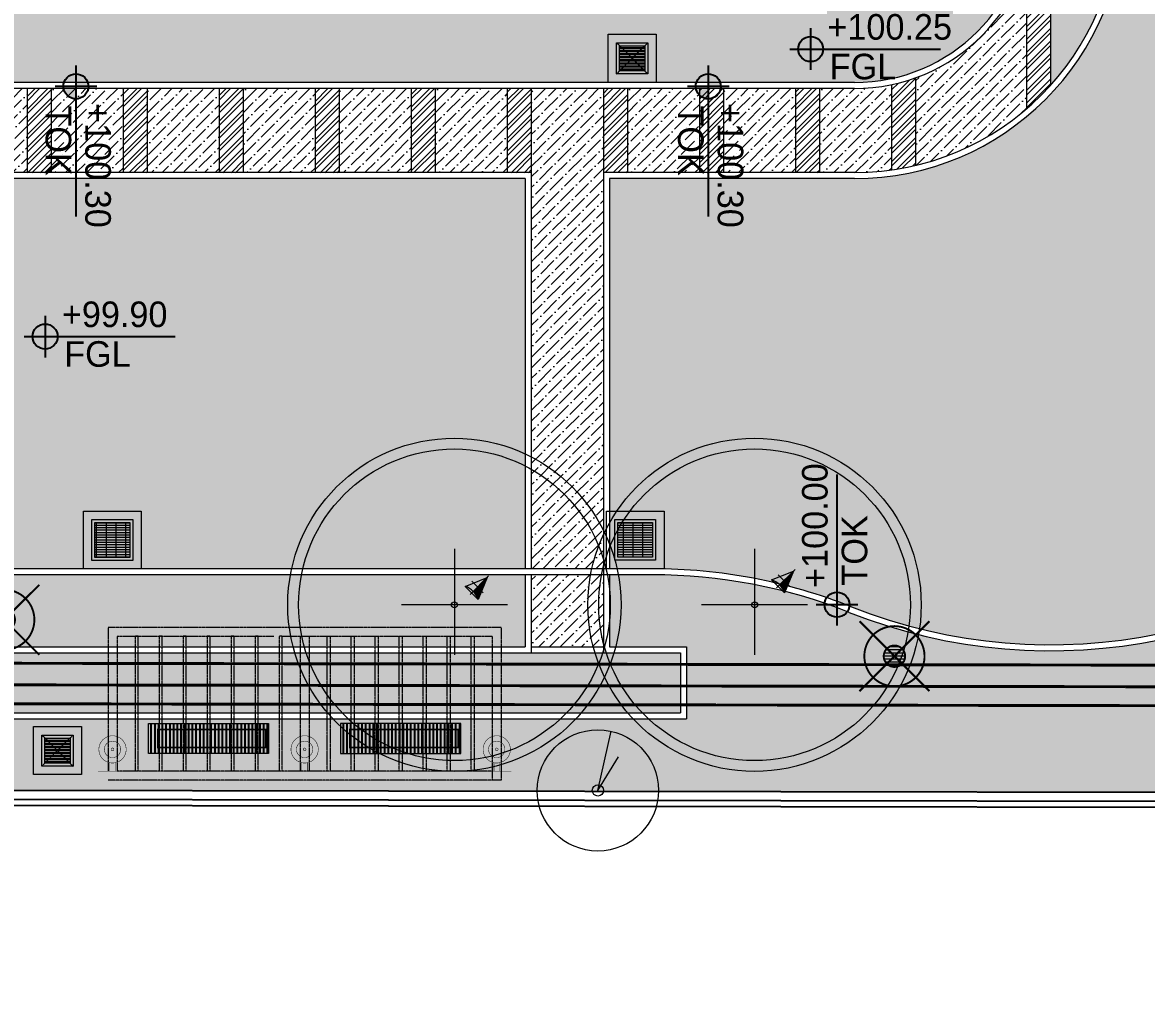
# Model space of a CAD drawing. Header units: millimetres. Extents: x 7964926 to 16080295, y -6277184 to -2986664.
# Drawn here: x 8240765 to 8259489, y -3118443 to -3102034 of the extents above; entities that cross this region are included whole.
import ezdxf

# ---------------------------------------------------------------- set-up
doc = ezdxf.new("R2010")
doc.units = ezdxf.units.MM
doc.header["$LTSCALE"] = 2000
doc.header["$MEASUREMENT"] = 0
for name, pattern in [('( Hidden )', [0.375, 0.25, -0.125]), ('1', [0, 0, 0]), ('HIDDEN', [0.375, 0.25, -0.125])]:
    doc.linetypes.add(name, pattern=pattern)
for name, color, linetype in [('a-hatch', 8, 'Continuous'), ('E-TRANCH', 8, 'Continuous'), ('L - proposed trees', 74, 'Continuous'), ('L-FL', 7, 'Continuous')]:
    doc.layers.add(name, color=color, linetype=linetype)
for name, color, linetype, lineweight in [('L - paving', 9, 'Continuous', 5), ('L- existing trees', 76, 'Continuous', 18), ('L-CHAMBERS', 50, 'Continuous', 5), ('L-compound wall', 7, 'Continuous', 20), ('L-DIM', 2, 'Continuous', 18), ('L-ELE 2', 30, 'Continuous', 15), ('L-ELE 4', 27, 'Continuous', 9), ('L-HATCH-1', 9, 'Continuous', 5), ('L-HIDDEN', 5, 'HIDDEN', 9), ('L-lights', 213, 'Continuous', 0), ('L-Paver 400x400', 250, '1', 13), ('L-SHRUBS', 96, 'Continuous', 18)]:
    doc.layers.add(name, color=color, linetype=linetype, lineweight=lineweight)
doc.styles.add('Century Gothic', font='GOTHIC.TTF')
doc.styles.get("Standard").update_dxf_attribs({"font": 'romans.shx', "width": 0.75})
pattern_1 = [(45, (41600.76668414939, -21112.8890675283), (66.29126073623884, 243.0679560328757), [312.5, -62.5, 0, -62.5])]
pattern_2 = [(45, (44800.76668203622, -21112.8890675283), (66.29126073623884, 243.0679560328757), [312.5, -62.5, 0, -62.5])]
pattern_3 = [(45, (48000.76667992305, -21112.8890675283), (66.29126073623884, 243.0679560328757), [312.5, -62.5, 0, -62.5])]
pattern_4 = [(45, (54400.76667569671, -21112.8890675283), (66.29126073623884, 243.0679560328757), [312.5, -62.5, 0, -62.5])]
pattern_5 = [(45, (0, 0), (-106.0660171779821, 106.0660171779821), []), (45, (0, 75), (-106.0660171779821, 106.0660171779821), [])]

# ---------------------------------------------------------------- blocks, each defined once
blk = doc.blocks.new('ertrt')
at = {"layer": 'L- existing trees', "color": 76, "lineweight": 5, "ltscale": 100}
for q in [(0.06719780142966947, 0.2962237633664886), (0.1037855794874414, 0.168169773592127)]:
    blk.add_line((1.77635683940025e-15, 8.881784197001252e-16), q, dxfattribs=at)
blk.add_circle((1.77635683940025e-15, 8.881784197001252e-16), 0.3037500000000001, dxfattribs=at)
at = {"layer": 'L- existing trees', "color": 42, "lineweight": 5, "ltscale": 100}
blk.add_circle((1.77635683940025e-15, 8.881784197001252e-16), 0.02806585742770773, dxfattribs=at)
blk = doc.blocks.new('tree4 cg')
at = {"layer": 'L- existing trees'}
for p, q in [((-1329.067826276645, 1981.527579635615), (-1329.067826276645, 998.3188794304151)), ((-838.266431314405, 1461.837152149645), (-1819.869221238885, 1461.837152149645))]:
    blk.add_line(p, q, dxfattribs=at)
for centre, radius in [((-1329.442290809937, 1462.50471057964), 1542.0534387819), ((-1329.442290809937, 1462.50471057964), 1442.0534387819), ((-1329.067826276645, 1461.837152149645), 28.0860773833156)]:
    blk.add_circle(centre, radius, dxfattribs=at)
blk = doc.blocks.new('finish lvl')
h = blk.add_hatch(color=256)
edge = h.paths.add_edge_path()
edge.add_ellipse((0.03779312691722225, 0.003030802937928456), major_axis=(-0.030468540123942, 0.030468540123942), ratio=0.9999999999984531, start_angle=-45.0000000000443, end_angle=45.00000000010281)
edge.add_line((-0.005295895751714852, 0.003030802937701083), (0.03779312691722236, 0.003030802937701083))
edge.add_line((0.03779312691722225, 0.003030802937928456), (0.03779312691722225, 0.04611982560686556))
edge = h.paths.add_edge_path()
edge.add_ellipse((0.03779312691722225, 0.003030802937928456), major_axis=(-0.030468540123909, 0.030468540123909), ratio=0.9999999999995983, start_angle=134.9999999999885, end_angle=224.999999999953)
edge.add_line((0.0808821495866141, 0.003030802938383204), (0.03779312691767689, 0.003030802938383204))
edge.add_line((0.03779312691722225, 0.003030802937928456), (0.03779312691722225, -0.04005821973088135))
for p, q in [((0.03779312691676751, 0.07484584072017242), (0.03779312691722225, -0.06878423484386076)), ((-0.03402191086343009, 0.00303080293815583), (0.4857257542894331, 0.003030802937473709))]:
    blk.add_line(p, q)
blk.add_ellipse((0.037793126917677, 0.00303080293815583), major_axis=(-0.030468540123953, 0.030468540123953), ratio=0.9999999999978331, start_param=1.570796326794534, end_param=7.85398163397412)
at = {"layer": 'L-FL'}
for tag, p in [('%%P0.00', (0.1256311287966128, 0.03566715156830469)), ('FIN.LVL.', (0.1074625354408454, -0.1030079454646966))]:
    blk.add_attdef(tag, p, '', height=0.08000000000000004, dxfattribs=at)
blk = doc.blocks.new('cb 1')
at = {"layer": 'L-Paver 400x400', "true_color": 0x636466}
h = blk.add_hatch(dxfattribs=at)
h.set_pattern_fill('GRATE', color=251, scale=1300)
h.set_pattern_definition([(0, (0, 0), (0, 40.625), []), (90, (0, 0), (-162.5, 9.950255243072245e-15), [])])
h.paths.add_polyline_path([(8080577.548487278, -3139539.649760513), (8079997.548487278, -3139539.649760513), (8079997.548487278, -3140119.649760513), (8080577.548487278, -3140119.649760513)])
at = {"layer": 'L-CHAMBERS', "color": 8}
blk.add_lwpolyline([(8079807.548487278, -3140309.649760513), (8080767.548487278, -3140309.649760513), (8080767.548487278, -3139349.649760513), (8079807.548487278, -3139349.649760513)], close=True, dxfattribs=at)
at = {"layer": 'L-CHAMBERS', "color": 37}
for points in [[(8079947.548487278, -3140169.649760513), (8080627.548487278, -3140169.649760513), (8080627.548487278, -3139489.649760513), (8079947.548487278, -3139489.649760513)], [(8079997.548487278, -3140119.649760513), (8080577.548487278, -3140119.649760513), (8080577.548487278, -3139539.649760513), (8079997.548487278, -3139539.649760513)]]:
    blk.add_lwpolyline(points, close=True, dxfattribs=at)
blk = doc.blocks.new('CHAMBERS')
at = {"layer": 'L-Paver 400x400', "true_color": 0x636466}
h = blk.add_hatch(dxfattribs=at)
h.set_pattern_fill('ANSI32', color=251, scale=135, angle=315)
h.set_pattern_definition([(0, (0.4799343226477504, 1.417475164402276), (1.4210854715202e-14, 50.62500000000001), []), (0, (17.35493429470807, -15.45752480719239), (1.4210854715202e-14, 50.62500000000001), [])])
h.paths.add_polyline_path([(7999084.227367846, -3148057.704323237), (7998664.227367677, -3148057.704323237), (7998664.227367676, -3148477.704323041), (7999084.227367845, -3148477.704323041)])
at = {"layer": 'L-CHAMBERS', "color": 42}
for points in [[(7999274.227367846, -3148667.704323237), (7998474.227367848, -3148667.704323237), (7998474.227367848, -3147867.704323237), (7999274.227367846, -3147867.704323237)], [(7999134.227367846, -3148527.704323237), (7998614.227367848, -3148527.704323237), (7998614.227367848, -3148007.704323237), (7999134.227367846, -3148007.704323237)], [(7999084.227367846, -3148477.704323237), (7998664.227367848, -3148477.704323237), (7998664.227367848, -3148057.704323237), (7999084.227367846, -3148057.704323237)]]:
    blk.add_lwpolyline(points, close=True, dxfattribs=at)
at = {"layer": 'L-Paver 400x400', "color": 251, "linetype": '( Hidden )', "ltscale": 0.005, "true_color": 0x636466}
for p, q in [((7998614.227367848, -3148007.704323238), (7999134.227367847, -3148527.704323237)), ((7998614.227367847, -3148527.704323237), (7999134.227367847, -3148007.704323237))]:
    blk.add_line(p, q, dxfattribs=at)
blk = doc.blocks.new('Up Down Lighter')
at = {"layer": 'L-lights', "const_width": 4.026690103451473}
for points in [[(62740.89469217345, 96469.9846014317, 1), (62587.55728684528, 96640.51634210645, 1)], [(62671.8928597761, 96546.72388473549, 1), (62656.55911924264, 96563.77705880298, 1)]]:
    blk.add_lwpolyline(points, format="xyb", close=True, dxfattribs=at)
blk.add_lwpolyline([(62710.2272111076, 96504.09094956673, 1), (62618.22476791077, 96606.40999397213, 1), (62710.2272111076, 96504.09094956706)], format="xyb", dxfattribs=at)
for points in [[(62641.29273102956, 96442.90090893999), (62641.29273102956, 96371.78440374228), (62687.15924798918, 96371.78440393113), (62687.15924798918, 96442.90090893999)], [(62787.52985281354, 96371.78440383708), (62540.92212620521, 96371.78440383708)]]:
    blk.add_lwpolyline(points, dxfattribs=at)
blk = doc.blocks.new('PL')
at = {"layer": 'L-lights'}
h = blk.add_hatch(dxfattribs=at)
h.set_pattern_fill('ANSI31', color=256, scale=32.5, style=0)
h.set_pattern_definition([(45, (5.943405767538934e-11, 1.438422714272747e-11), (-72.96458098368686, 72.96458098368687), [])])
edge = h.paths.add_edge_path()
edge.add_arc((-1.980708930204855e-10, -4.792233276873503e-11), 358.6952379030135, 89.65216382012761, 276.0669623147895)
edge.add_arc((-2.005542398819671e-10, -4.804645570288812e-11), 358.6952379030137, 276.0669623147899, 449.6521638201272)
at = {"layer": 'L-lights', "const_width": 65}
for points in [[(1.270153404675511e-09, -1658.684768646848), (1.270153404675511e-09, 1658.684768646877)], [(1658.676649893507, -2.17758473526645), (-1658.692887400218, -2.17758473526645)]]:
    blk.add_lwpolyline(points, dxfattribs=at)
for points in [[(6.123636782694438, 1008.676649893462, 1.057607136263516), (106.6097079497425, -1003.045588763812, 0.9455306849885294)], [(2.177584735642948, 358.6886279476718, 1.057607136266735), (37.91075155247358, -356.686204682835, 0.945530684985646)]]:
    blk.add_lwpolyline(points, format="xyb", close=True, dxfattribs=at)
blk = doc.blocks.new('Shrub uplighter')
h = blk.add_hatch()
h.set_pattern_fill('ANSI31', color=256, scale=344.25, style=0)
h.set_pattern_definition([(44.99999999999999, (-3501134.187699043, -320471.3522648592), (-30.42768867793362, 30.42768867793361), [])])
edge = h.paths.add_edge_path()
edge.add_arc((1744.763391786627, 4.282545072711552e-09), 876.1540613691562, 153.0888804992076, 180.0000000001304)
edge.add_line((868.609330417471, 2.288954013225171e-09), (27.40169122575753, 5.809119799884426e-11))
edge.add_line((27.40169122575742, 5.809119799884388e-11), (963.4883096059559, 396.5541390786807))
for points in [[(-66.92863081881771, -1.823646492346899e-10), (1057.818631651814, 2.342421746717416e-09)], [(608.3609599826362, -354.7086354467119), (608.3609599826362, 354.7086354491955)], [(963.4883096078796, -399.2678857814941), (963.4883096059559, 396.554139078832)]]:
    blk.add_lwpolyline(points)
blk.add_lwpolyline([(27.40169122575742, 5.809119799884389e-11), (963.4883096065972, 396.5541390789522), (963.4883096078796, -399.2678857816143)], close=True)
blk.add_arc((1744.763391786627, 4.282726276050324e-09), 876.1540613691557, 153.0888804991918, 206.9111195010852)

msp = doc.modelspace()

# ---------------------------------------------------------------- hatches: boundary and pattern name
at = {"layer": 'a-hatch'}
h = msp.add_hatch(dxfattribs=at)
h.set_pattern_fill('ANSI31', color=8, scale=500, angle=45)
h.set_pattern_definition([(90, (114223.4023505412, 37174.84798341291), (-62.5, 1.06581410364015e-14), [])])
h.paths.add_polyline_path([(8242864.951655477, -3114210.118473605), (8244864.951655477, -3114210.118473605), (8244864.951655477, -3113710.118473605), (8242864.951655477, -3113710.118473605)])
h = msp.add_hatch(dxfattribs=at)
h.set_pattern_fill('ANSI31', color=8, scale=500, angle=45)
h.set_pattern_definition([(90, (117423.4023505412, 37174.84798341291), (-62.5, 1.06581410364015e-14), [])])
h.paths.add_polyline_path([(8246064.951655477, -3114210.118473605), (8248064.951655477, -3114210.118473605), (8248064.951655477, -3113710.118473605), (8246064.951655477, -3113710.118473605)])
at = {"layer": 'L - paving'}
h = msp.add_hatch(dxfattribs=at)
h.set_pattern_fill('ANSI36', color=37, scale=1000, angle=-1.272221872585407e-14)
h.set_pattern_definition([(44.99999999999999, (0.7553273076191545, -12.85777955828235), (66.2912607362389, 243.0679560328757), [312.5, -62.5, 0, -62.5])])
edge = h.paths.add_edge_path()
edge.add_line((8259021.911381833, -3097960.119122153), (8259088.5875915, -3097960.119122153))
edge.add_line((8259088.587591501, -3097960.119122152), (8259088.587591501, -3080558.118567255))
edge.add_line((8259088.587591501, -3080558.118567255), (8257888.587591502, -3080558.118567256))
edge.add_line((8257888.587591503, -3080558.118567255), (8257888.587591503, -3103082.801865494))
edge.add_arc((8254621.911381841, -3100135.120311939), 4399.999999992549, 317.9385208260561, 360)
edge.add_line((8259021.911381833, -3100135.120311947), (8259021.911381834, -3097960.119122153))
h = msp.add_hatch(dxfattribs=at)
h.set_pattern_fill('ANSI36', color=37, scale=1000)
h.set_pattern_definition([(45, (56000.76667358354, -21112.8890675283), (66.29126073623884, 243.0679560328757), [312.5, -62.5, 0, -62.5])])
edge = h.paths.add_edge_path()
edge.add_arc((8254621.911381835, -3100135.120311942), 4399.999999995151, 283.3946389268294, 310.6560992511087)
edge.add_line((8257488.587591503, -3103473.108854297), (8257488.587591504, -3101017.91284673))
edge.add_arc((8254621.911381831, -3100133.510501121), 3000.000000002171, 289.86246136875064, 342.8544082312822, ccw=False)
edge.add_line((8255641.201660074, -3102955.043298856), (8255641.201660075, -3104415.429568135))
h = msp.add_hatch(dxfattribs=at)
h.set_pattern_fill('ANSI36', color=37, scale=1000, angle=-1.272221872585407e-14)
h.set_pattern_definition([(44.99999999999999, (56000.7666735854, -21112.88906752644), (66.2912607362389, 243.0679560328757), [312.5, -62.5, 0, -62.5])])
edge = h.paths.add_edge_path()
edge.add_arc((8254621.911381833, -3100135.120311936), 4400.000000000958, 283.3946389268362, 310.6560992510758)
edge.add_line((8257488.587591503, -3103473.108854297), (8257488.587591503, -3101017.91284673))
edge.add_arc((8254621.911381833, -3100133.510501125), 2999.999999998678, 289.8624613687581, 342.85440823131756, ccw=False)
edge.add_line((8255641.201660074, -3102955.043298856), (8255641.201660074, -3104415.429568134))
h = msp.add_hatch(dxfattribs=at)
h.set_pattern_fill('ANSI36', color=37, scale=1000)
h.set_pattern_definition(pattern_1)
h.paths.add_polyline_path([(8240841.201672755, -3103133.510501122), (8239641.201672755, -3103133.510501122), (8239641.201672755, -3104535.14931802), (8240841.201672755, -3104535.14931802)])
h = msp.add_hatch(dxfattribs=at)
h.set_pattern_fill('ANSI36', color=37, scale=1000)
h.set_pattern_definition(pattern_1)
h.paths.add_polyline_path([(8242441.201670643, -3103133.510501122), (8241241.201670643, -3103133.510501122), (8241241.201670643, -3104535.14931802), (8242441.201670643, -3104535.14931802)])
h = msp.add_hatch(dxfattribs=at)
h.set_pattern_fill('ANSI36', color=37, scale=1000)
h.set_pattern_definition(pattern_2)
h.paths.add_polyline_path([(8244041.201670643, -3103133.510501123), (8242841.201670639, -3103133.510501122), (8242841.201670643, -3104535.14931802), (8244041.201670643, -3104535.14931802)])
h = msp.add_hatch(dxfattribs=at)
h.set_pattern_fill('ANSI36', color=37, scale=1000)
h.set_pattern_definition(pattern_2)
h.paths.add_polyline_path([(8245641.201668527, -3103133.510501123), (8244441.201668527, -3103133.510501122), (8244441.201668527, -3104535.14931802), (8245641.201668527, -3104535.14931802)])
h = msp.add_hatch(dxfattribs=at)
h.set_pattern_fill('ANSI36', color=37, scale=1000)
h.set_pattern_definition(pattern_3)
h.paths.add_polyline_path([(8247241.201668529, -3103133.510501122), (8246041.201668527, -3103133.510501122), (8246041.201668527, -3104535.14931802), (8247241.201668531, -3104535.14931802)])
h = msp.add_hatch(dxfattribs=at)
h.set_pattern_fill('ANSI36', color=37, scale=1000)
h.set_pattern_definition(pattern_3)
h.paths.add_polyline_path([(8248841.201666415, -3103133.510501123), (8247641.201666415, -3103133.510501122), (8247641.201666415, -3104535.14931802), (8248841.201666415, -3104535.14931802)])
h = msp.add_hatch(dxfattribs=at)
h.set_pattern_fill('ANSI36', color=37, scale=1000)
h.set_pattern_definition([(45, (51200.82992843166, -21112.88895605784), (66.29126073623884, 243.0679560328757), [312.5, -62.5, 0, -62.5])])
h.paths.add_polyline_path([(8250441.264917038, -3111233.510501248), (8249241.264917037, -3111233.510501248), (8249241.264917037, -3112435.118473605), (8250441.264917038, -3112435.118473605)])
h.paths.add_polyline_path([(8249241.264917037, -3111133.510501121), (8250441.264917038, -3111133.510501122), (8250441.264917037, -3103133.510501123), (8249241.264917035, -3103133.510501123)])
h = msp.add_hatch(dxfattribs=at)
h.set_pattern_fill('ANSI36', color=37, scale=1000)
h.set_pattern_definition([(45, (51200.76667780988, -21112.8890675283), (66.29126073623884, 243.0679560328757), [312.5, -62.5, 0, -62.5])])
h.paths.add_polyline_path([(8252041.201664299, -3103133.510501123), (8250841.201664302, -3103133.510501122), (8250841.201664302, -3104535.14931802), (8252041.201664302, -3104535.14931802)])
h = msp.add_hatch(dxfattribs=at)
h.set_pattern_fill('ANSI36', color=37, scale=1000)
h.set_pattern_definition(pattern_4)
h.paths.add_polyline_path([(8253641.201664302, -3103133.510501123), (8252441.201664301, -3103133.510501123), (8252441.201664302, -3104535.14931802), (8253641.201664302, -3104535.14931802)])
h = msp.add_hatch(dxfattribs=at)
h.set_pattern_fill('ANSI36', color=37, scale=1000)
h.set_pattern_definition(pattern_4)
edge = h.paths.add_edge_path()
edge.add_line((8255241.20166219, -3104535.14931802), (8254621.911381835, -3104535.120311937))
edge.add_arc((8254621.911381839, -3100135.120311972), 4399.999999965069, 269.9999999999393, 278.0911199881656)
edge.add_line((8255241.201662188, -3104491.320439188), (8255241.201662189, -3103133.510501123))
edge.add_line((8255241.20166219, -3103133.510501123), (8254041.20166219, -3103133.510501123))
edge.add_line((8254041.20166219, -3103133.510501123), (8254041.20166219, -3104535.14931802))
edge.add_line((8254041.20166219, -3104535.14931802), (8255241.20166219, -3104535.14931802))
h = msp.add_hatch(dxfattribs=at)
h.set_pattern_fill('ANSI36', color=37, scale=1000, angle=-1.272221872585407e-14)
h.set_pattern_definition([(44.99999999999999, (54400.76667569857, -21112.88906752644), (66.2912607362389, 243.0679560328757), [312.5, -62.5, 0, -62.5])])
edge = h.paths.add_edge_path()
edge.add_line((8255241.20166219, -3104535.14931802), (8254621.911381837, -3104535.120311936))
edge.add_arc((8254621.911381841, -3100135.120311972), 4399.999999965069, 269.9999999999515, 278.0911199881656)
edge.add_line((8255241.20166219, -3104491.320439188), (8255241.20166219, -3103133.510501123))
edge.add_line((8255241.20166219, -3103133.510501123), (8254041.201662189, -3103133.510501123))
edge.add_line((8254041.201662188, -3103133.510501123), (8254041.201662189, -3104535.14931802))
edge.add_line((8254041.20166219, -3104535.14931802), (8255241.20166219, -3104535.14931802))
h = msp.add_hatch(dxfattribs=at)
h.set_pattern_fill('ANSI36', color=37, scale=1000)
h.set_pattern_definition([(45, (0.1326889004558325, -9.601470082998276e-06), (66.29126073623884, 243.0679560328757), [312.5, -62.5, 0, -62.5])])
h.paths.add_polyline_path([(8251727.451655477, -3112535.118473607), (8221574.371551333, -3112535.118473607), (8221306.4223589, -3113535.118473603), (8251727.451655477, -3113535.118473602)])
at = {"layer": 'L-HATCH-1'}
h = msp.add_hatch(dxfattribs=at)
h.set_pattern_fill('STEEL', color=26, scale=1200)
h.set_pattern_definition(pattern_5)
edge = h.paths.add_edge_path()
edge.add_line((8257488.587591497, -3090333.510501122), (8257621.910476581, -3090333.510501121))
edge.add_line((8257621.910476581, -3090333.510501121), (8257621.910476581, -3097483.510501122))
edge.add_line((8257621.910476581, -3097483.510501122), (8257621.911381831, -3097483.510501121))
edge.add_line((8257621.911381831, -3097483.510501121), (8257621.472281996, -3100184.836968103))
edge.add_arc((8254621.911381816, -3100133.510501121), 3000.000000017515, 342.8544082313544, 359.0196888594741, ccw=False)
edge.add_line((8257488.587591503, -3101017.91284673), (8257488.587591497, -3103473.108854301))
edge.add_arc((8254621.911381974, -3100135.120312087), 4399.999999795376, 310.656099250881, 317.938520826091)
edge.add_line((8257888.587591495, -3103082.801865503), (8257888.587591495, -3080558.118567255))
edge.add_line((8257888.587591495, -3080558.118567255), (8257488.587591496, -3080558.118567255))
edge.add_line((8257488.587591496, -3080558.118567255), (8257488.587591497, -3090333.510501122))
h = msp.add_hatch(dxfattribs=at)
h.set_pattern_fill('STEEL', color=26, scale=1200)
h.set_pattern_definition(pattern_5)
edge = h.paths.add_edge_path()
edge.add_arc((8254621.911381795, -3100135.120311762), 4400.000000179957, 278.0911097996696, 283.3946290637512)
edge.add_line((8255641.200923252, -3104415.429743598), (8255641.201611514, -3102955.043316398))
edge.add_arc((8254621.911381846, -3100133.510501177), 2999.999999944446, 281.9132261795701, 289.86246038275544, ccw=False)
edge.add_line((8255241.201559697, -3103068.894577458), (8255241.200887543, -3104491.320549315))
h = msp.add_hatch(dxfattribs=at)
h.set_pattern_fill('STEEL', color=26, scale=1200)
h.set_pattern_definition(pattern_5)
h.paths.add_polyline_path([(8241241.201670643, -3103134.834778897), (8240841.201672755, -3103134.834778897), (8240841.200916792, -3104536.469735208), (8241241.20091679, -3104536.469735208)])
h = msp.add_hatch(dxfattribs=at)
h.set_pattern_fill('STEEL', color=26, scale=1200)
h.set_pattern_definition(pattern_5)
h.paths.add_polyline_path([(8242841.201668531, -3103133.504869326), (8242441.201670643, -3103133.504869326), (8242441.20091468, -3104535.139825637), (8242841.200914678, -3104535.139825637)])
h = msp.add_hatch(dxfattribs=at)
h.set_pattern_fill('STEEL', color=26, scale=1200)
h.set_pattern_definition(pattern_5)
h.paths.add_polyline_path([(8244441.201668531, -3103134.834778897), (8244041.201670643, -3103134.834778897), (8244041.20091468, -3104536.469735208), (8244441.200914678, -3104536.469735208)])
h = msp.add_hatch(dxfattribs=at)
h.set_pattern_fill('STEEL', color=26, scale=1200)
h.set_pattern_definition(pattern_5)
h.paths.add_polyline_path([(8246041.201666415, -3103134.834778897), (8245641.201668527, -3103134.834778897), (8245641.200912564, -3104536.469735208), (8246041.200912562, -3104536.469735208)])
h = msp.add_hatch(dxfattribs=at)
h.set_pattern_fill('STEEL', color=26, scale=1200)
h.set_pattern_definition(pattern_5)
h.paths.add_polyline_path([(8247641.201666415, -3103133.504869326), (8247241.201668527, -3103133.504869326), (8247241.200912564, -3104535.139825637), (8247641.200912562, -3104535.139825637)])
h = msp.add_hatch(dxfattribs=at)
h.set_pattern_fill('STEEL', color=26, scale=1200)
h.set_pattern_definition(pattern_5)
h.paths.add_polyline_path([(8249241.201664302, -3103134.82183474), (8248841.201666415, -3103134.82183474), (8248841.200910452, -3104536.456791051), (8249241.20091045, -3104536.456791051)])
h = msp.add_hatch(dxfattribs=at)
h.set_pattern_fill('STEEL', color=26, scale=1200)
h.set_pattern_definition(pattern_5)
h.paths.add_polyline_path([(8250841.264914922, -3103133.504869326), (8250441.264917035, -3103133.504869326), (8250441.264161072, -3104535.139825637), (8250841.26416107, -3104535.139825637)])
h = msp.add_hatch(dxfattribs=at)
h.set_pattern_fill('STEEL', color=26, scale=1200)
h.set_pattern_definition(pattern_5)
h.paths.add_polyline_path([(8252441.20166219, -3103134.834778897), (8252041.201664302, -3103134.834778897), (8252041.20090834, -3104536.469735208), (8252441.200908338, -3104536.469735208)])
h = msp.add_hatch(dxfattribs=at)
h.set_pattern_fill('STEEL', color=26, scale=1200)
h.set_pattern_definition(pattern_5)
h.paths.add_polyline_path([(8254041.201662189, -3103133.510501123), (8253641.201664302, -3103133.510501123), (8253641.200868958, -3104535.120733006), (8254041.200868956, -3104535.120733006)])
at = {"layer": 'L-SHRUBS', "true_color": 0x58ba48}
h = msp.add_hatch(dxfattribs=at)
h.set_pattern_fill('GRASS', color=85, scale=500)
h.set_pattern_definition([(90, (0, 0), (-353.5533905, 353.5533905), [93.75, -613.3567814999999]), (45, (0, 0), (-353.5533905932738, 353.5533905932738), [93.75, -406.25]), (135, (0, 0), (-353.5533905932738, -353.5533905932737), [93.75, -406.25])])
edge = h.paths.add_edge_path()
edge.add_line((8187246.909557495, -3100135.154222927), (8187246.909557497, -3098477.335710909))
edge.add_line((8187246.909557499, -3098477.33571091), (8181946.909557497, -3098477.335710911))
edge.add_line((8181946.909557495, -3098477.33571091), (8181946.909557503, -3092105.85831677))
edge.add_line((8181946.909557503, -3092105.858316771), (8176355.255327305, -3092105.858316766))
edge.add_line((8176355.255327307, -3092105.858316765), (8176355.255327307, -3093345.078489554))
edge.add_line((8176355.255327307, -3093345.078489554), (8177355.255327308, -3093613.02768199))
edge.add_line((8177355.255327307, -3093613.02768199), (8177355.255327306, -3099162.397911606))
edge.add_line((8177355.255327307, -3099162.397911605), (8177355.255327304, -3100936.959394699))
edge.add_line((8177355.255327303, -3100936.9593947), (8177055.38182855, -3101017.310256521))
edge.add_line((8177055.38182855, -3101017.310256521), (8177055.381828552, -3108085.07441403))
edge.add_line((8177055.381828552, -3108085.07441403), (8177355.381828551, -3108165.459171759))
edge.add_line((8177355.38182855, -3108165.45917176), (8177355.381828553, -3112735.118362139))
edge.add_line((8177355.381828554, -3112735.118362138), (8191483.451933892, -3112735.118362138))
edge.add_line((8191483.451933891, -3112735.118362138), (8191751.40115619, -3113735.118473609))
edge.add_line((8191751.401156191, -3113735.118473609), (8204251.337875691, -3113735.118473609))
edge.add_line((8204251.33787569, -3113735.118473609), (8204599.671825859, -3112435.118473608))
edge.add_line((8204599.67182586, -3112435.118473607), (8206670.224186679, -3112435.118473607))
edge.add_line((8206670.224186679, -3112435.118473607), (8207018.98899177, -3111133.510501123))
edge.add_line((8207018.988991771, -3111133.510501123), (8229941.264929717, -3111133.510501122))
edge.add_line((8229941.264929716, -3111133.510501123), (8229941.264929716, -3104635.133623195))
edge.add_line((8229941.264929716, -3104635.133623195), (8208423.249066656, -3104635.145228719))
edge.add_line((8208423.249066656, -3104635.145228718), (8209454.799119796, -3110435.118473605))
edge.add_line((8209454.799119797, -3111133.510501123), (8217763.322613708, -3111133.510501125))
edge.add_line((8217763.322613707, -3110435.118473607), (8217763.322613706, -3111035.118473607))
edge.add_line((8217763.322613705, -3111035.118473607), (8191808.5, -3111035.118473602))
edge.add_line((8191761.057168547, -3111035.118473602), (8191761.057168548, -3110435.118473602))
edge.add_line((8191761.057168547, -3110435.118473602), (8199648.520249949, -3110435.118473603))
edge.add_line((8199648.520249948, -3110435.118473603), (8198616.972127144, -3104635.150517635))
edge.add_line((8198616.972127145, -3104635.150517634), (8191746.911984526, -3104635.154222932))
edge.add_arc((8191746.909557496, -3100135.154222933), 4500.000000000189, 179.9999999999348, 270.0000309018865, ccw=False)
edge = h.paths.add_edge_path(flags=16)
edge.add_line((8187007.744638879, -3110072.618362141), (8187007.744638878, -3112622.61836214))
edge.add_line((8187007.744638879, -3112622.618362141), (8186857.74463888, -3112622.618362141))
edge.add_line((8186857.744638879, -3112622.618362141), (8180457.744638879, -3112622.61836214))
edge.add_line((8180457.744638879, -3112622.61836214), (8180457.744638879, -3112472.618362139))
edge.add_line((8180457.744638879, -3112472.618362139), (8180457.744638873, -3110072.61836214))
edge.add_line((8180133.60805387, -3112536.434457783), (8186683.608053876, -3112536.434457784))
edge = h.paths.add_edge_path(flags=16)
edge.add_line((8186857.744638879, -3111672.618362141), (8187007.74463888, -3111672.618362141))
edge.add_line((8187007.744638879, -3111672.618362141), (8187007.744638879, -3111822.618362141))
edge.add_line((8187007.744638879, -3111822.618362141), (8186857.744638878, -3111822.618362141))
edge.add_line((8186857.744638879, -3111822.618362141), (8186857.744638881, -3111895))
edge.add_line((8186857.744638881, -3111895), (8183807.74463888, -3111895))
edge.add_line((8183807.744638879, -3112472.618362139), (8183807.744638879, -3112622.61836214))
edge.add_line((8183807.744638879, -3112622.618362139), (8183657.744638879, -3112622.618362139))
edge.add_line((8183657.744638879, -3112622.618362139), (8183657.744638879, -3112472.618362138))
edge.add_line((8183657.744638879, -3112472.618362139), (8180607.744638879, -3112472.618362139))
edge.add_line((8180607.744638879, -3112472.618362139), (8180607.744638878, -3111822.61836214))
edge.add_line((8180607.744638879, -3111822.618362139), (8180457.74463888, -3111822.618362139))
edge.add_line((8180457.744638879, -3111822.618362139), (8180457.744638879, -3111672.618362139))
edge.add_line((8180457.744638879, -3111672.618362139), (8180607.744638877, -3111672.618362139))
edge.add_line((8182769.500000002, -3111672.618362139), (8182769.499999999, -3110222.618362139))
edge.add_line((8180607.744638875, -3112373.5), (8182957.744638877, -3112373.5))
edge.add_line((8182957.744638877, -3112373.5), (8182957.744638879, -3111676.053361309))
edge.add_line((8182957.744638879, -3111676.053361309), (8183132.74463888, -3111676.053361309))
edge.add_line((8183132.744638879, -3111676.053361309), (8183132.744638879, -3112176.053361309))
edge.add_line((8183132.744638879, -3112176.053361309), (8182957.744638879, -3112176.053361309))
edge.add_line((8182957.744638879, -3112176.053361309), (8182957.744638879, -3112472.618362138))
edge.add_line((8182957.744638879, -3112472.618362139), (8183307.744638879, -3112472.618362139))
edge.add_line((8183307.744638879, -3112472.618362139), (8183307.744638876, -3110222.618362138))
edge.add_line((8183198.915766737, -3112612.936511421), (8183248.915766737, -3112612.936511421))
edge.add_line((8183248.915766737, -3112612.936511421), (8186744.5, -3111918))
edge.add_line((8186744.5, -3111918), (8186857.744638875, -3110222.618362139))
edge.add_line((8186857.744638875, -3110222.618362139), (8186857.744638879, -3111672.61836214))
h.paths.add_polyline_path([(8185307.744638883, -3110222.618362139), (8185357.744638883, -3110222.618362139), (8185357.744638881, -3111676.053361309), (8185707.744638881, -3111676.053361309), (8185707.744638883, -3110222.618362139), (8185757.744638883, -3110222.618362139), (8185757.744638881, -3111676.053361309), (8186107.744638881, -3111676.053361309), (8186107.744638883, -3110222.618362139), (8186157.744638883, -3110222.618362139), (8186157.744638881, -3111676.053361309), (8186332.744638879, -3111676.053361309), (8186332.744638879, -3111815.5), (8184332.744638879, -3111815.5), (8184332.744638879, -3111676.053361309), (8184507.744638881, -3111676.053361309), (8184507.744638883, -3112176.053361309), (8184557.744638883, -3112176.053361309), (8184557.744638881, -3111676.053361309), (8184907.744638881, -3111676.053361309), (8184907.744638883, -3111910.5), (8184957.744638883, -3111910.5), (8184957.744638881, -3111676.053361309), (8185307.744638881, -3111676.053361309)], flags=16)
h.paths.add_polyline_path([(8183807.744638879, -3112472.618362139), (8183807.744638879, -3112622.618362141), (8183657.744638879, -3112622.618362141), (8183657.744638879, -3112472.618362141), (8183657.744638879, -3111672.618362139), (8183807.744638879, -3111672.618362139), (8183807.744638879, -3111822.618362139)], flags=0)
h.paths.add_polyline_path([(8183807.744638881, -3111822.618362141), (8183657.744638879, -3111822.618362141), (8183657.744638879, -3111672.618362141), (8183807.744638879, -3111672.618362141)], flags=16)
h.paths.add_polyline_path([(8193157.580697251, -3112460.118473608), (8202763.322613707, -3112460.118473609), (8202763.322613707, -3113060.118473609), (8193157.580697251, -3113060.118473609)], flags=16)
edge = h.paths.add_edge_path(flags=16)
edge.add_line((8195057.203030944, -3111785.118473609), (8198404.069175908, -3111785.118473611))
edge.add_line((8198404.069175908, -3111785.118473611), (8198404.069175907, -3112385.118473611))
edge.add_line((8198312.5, -3112385.118473611), (8195057.203030944, -3112385.118473609))
edge.add_line((8195057.203030944, -3112385.118473609), (8195057.203030945, -3111785.118473609))
h.paths.add_polyline_path([(8193760.451655479, -3113135.118473609), (8195760.451655479, -3113135.118473609), (8195760.451655479, -3113635.118473609), (8193760.451655479, -3113635.118473609)], flags=16)
edge = h.paths.add_edge_path(flags=16)
edge.add_line((8198517.449485235, -3111110.118473609), (8202517.449485235, -3111110.118473609))
edge.add_line((8202517.449485235, -3111110.118473609), (8202517.449485234, -3111710.118473609))
edge.add_line((8202517.449485233, -3111710.118473609), (8202345, -3111710.118473609))
edge.add_line((8202345, -3111710.118473609), (8202345.000000001, -3111110.118473609))
h.paths.add_polyline_path([(8196960.451655479, -3113135.118473609), (8198960.451655479, -3113135.118473609), (8198960.451655479, -3113635.118473609), (8196960.451655479, -3113635.118473609)], flags=16)
edge = h.paths.add_edge_path(flags=16)
edge.add_line((8202330.5, -3111785.118473609), (8201457.203030944, -3111785.118473609))
edge.add_line((8201457.203030944, -3111785.118473609), (8201457.203030943, -3112385.118473609))
edge.add_line((8201457.203030944, -3112385.118473609), (8201357.437657885, -3112401.908615074))
edge.add_line((8201357.437657885, -3112401.908615074), (8201357.437657886, -3111126.5))
h.paths.add_polyline_path([(8200160.451655479, -3113135.118473609), (8202160.451655479, -3113135.118473609), (8202160.451655479, -3113635.118473609), (8200160.451655479, -3113635.118473609)], flags=16)
h.paths.add_polyline_path([(8199023.249251392, -3104635.150298513), (8200054.797413168, -3110435.118473603), (8201775.123957087, -3110341.059051636), (8202789.944599287, -3104635.148266985)], flags=17)
edge = h.paths.add_edge_path(flags=17)
edge.add_line((8208016.971930457, -3104635.14544784), (8203196.22181343, -3104635.148047863))
edge.add_line((8203196.221813429, -3104635.148047863), (8202164.672261689, -3110435.118473605))
edge.add_line((8202017.852777851, -3111035.6055412), (8208901.702460785, -3111035.6055412))
edge.add_line((8209048.521944623, -3110435.118473605), (8208016.971930456, -3104635.14544784))
h.paths.add_polyline_path([(8249141.264917035, -3104635.123267869), (8231341.264929716, -3104635.13286812), (8231341.264929716, -3111133.510501123), (8249141.264917035, -3111133.510501122)])
edge = h.paths.add_edge_path()
edge.add_line((8254621.913808862, -3104635.120311936), (8250541.264917036, -3104635.122512792))
edge.add_line((8250541.264917035, -3104635.122512792), (8250541.264917035, -3111133.510501122))
edge.add_line((8250541.264917035, -3111133.510501122), (8251255.552643685, -3111133.510501123))
edge.add_arc((8251255.552643688, -3120133.510501119), 8999.999999996275, 68.37652565635852, 90.00000000001779, ccw=False)
edge.add_arc((8257888.650842117, -3103400.249961408), 9000.000000000084, 248.376525656343, 381.5835566942982)
edge.add_arc((8274626.528562877, -3096778.811340923), 8999.999999999656, 188.184868324469, 201.5835566943058, ccw=False)
edge.add_line((8265718.203783788, -3098060.119122152), (8259121.911381833, -3098060.119122152))
edge.add_line((8259121.911381833, -3098060.119122152), (8259121.911381833, -3100135.120311937))
edge.add_arc((8254621.911381833, -3100135.120311937), 4500, -89.99996909811352, 5.9117155615240335e-12, ccw=False)
h.paths.add_polyline_path([(8180222.080938227, -3107432.907010571), (8187613.277403217, -3107432.907010571), (8187613.277403217, -3107345.500009601), (8180222.080938227, -3107345.500009601)], flags=16)
h.paths.add_polyline_path([(8216054.584043596, -3108284.292406362), (8216241.877170455, -3108284.292406362), (8216241.877170455, -3104815.12177414), (8216054.584043596, -3104815.12177414)], flags=16)
at = {"layer": 'L-SHRUBS'}
h = msp.add_hatch(dxfattribs=at)
h.set_pattern_fill('GRASS', color=256, scale=200)
h.set_pattern_definition([(90, (870.2127738008276, 2347.381526395213), (-141.4213562, 141.4213562), [37.5, -245.3427126]), (45, (870.2127738008276, 2347.381526395213), (-141.4213562373095, 141.4213562373095), [37.5, -162.5]), (135, (870.2127738008276, 2347.381526395213), (-141.4213562373095, -141.4213562373095), [37.5, -162.5])])
edge = h.paths.add_edge_path()
edge.add_line((8251255.599936441, -3111233.510501248), (8250541.264917036, -3111233.510501248))
edge.add_line((8250541.264917035, -3111233.510501248), (8250541.264917035, -3112435.118473605))
edge.add_line((8250541.264917035, -3112435.118473605), (8251827.45165548, -3112435.118473606))
edge.add_line((8251827.451655481, -3112435.118473606), (8251827.451655476, -3113635.118473763))
edge.add_line((8251827.451655477, -3113635.118473763), (8206452.212773802, -3113635.118473605))
edge.add_line((8206452.2127738, -3113635.118473605), (8206149.098558061, -3114766.356127211))
edge.add_line((8206149.098558061, -3114766.356127211), (8269191.85364517, -3114872.381051242))
edge.add_line((8269191.853645172, -3114872.381051242), (8269166.85364517, -3093814.902389931))
edge.add_line((8269166.853645168, -3093814.902389931), (8265726.52856288, -3093817.000009601))
edge.add_line((8265726.528562881, -3093817.000009601), (8265726.52856288, -3096778.815348845))
edge.add_arc((8274626.528562915, -3096778.811340919), 8900.000000035361, 180.0000258019359, 201.5835566942486)
edge.add_arc((8257888.650842115, -3103400.249961407), 9100.000000000433, -111.62347434365108, 21.583556694289825, ccw=False)
edge.add_arc((8251255.552643687, -3120133.510501122), 8899.999999999736, 68.37652565635585, 89.99969554211137)
h = msp.add_hatch(dxfattribs=at)
h.set_pattern_fill('GRASS', color=256, scale=200)
h.set_pattern_definition([(90, (13931.92389894184, -9.601470082998276e-06), (-141.4213562, 141.4213562), [37.5, -245.3427126]), (45, (13931.92389894184, -9.601470082998276e-06), (-141.4213562373095, 141.4213562373095), [37.5, -162.5]), (135, (13931.92389894184, -9.601470082998276e-06), (-141.4213562373095, -141.4213562373095), [37.5, -162.5])])
edge = h.paths.add_edge_path()
edge.add_line((8257521.911381833, -3100133.510501123), (8257521.911381833, -3097485.118567255))
edge.add_line((8257521.911381833, -3097485.118567255), (8256321.910476585, -3097483.510501121))
edge.add_line((8256321.910476584, -3097483.510501121), (8256346.910476584, -3101658.510501121))
edge.add_line((8256346.910476584, -3101658.510501121), (8238296.910476584, -3101658.510501121))
edge.add_line((8238296.910476584, -3101658.510501121), (8238296.910476584, -3102033.510501121))
edge.add_line((8238296.910476584, -3102033.510501121), (8218541.201687548, -3102033.510501121))
edge.add_line((8218541.201687548, -3102033.510501121), (8218541.201687548, -3103033.510501121))
edge.add_line((8218541.201687548, -3103033.510501121), (8254772.429537781, -3103029.601709067))
edge.add_arc((8254621.91138183, -3100133.510501121), 2900.000000002382, 272.9751489094036, 359.999999999954)
h.paths.add_polyline_path([(8231496.910476584, -3101433.510501121), (8218541.201687548, -3101433.510501121), (8218541.201687548, -3102033.510501121), (8231496.910476584, -3102033.510501121)], flags=17)
h = msp.add_hatch(dxfattribs=at)
h.set_pattern_fill('GRASS', color=256, scale=200)
h.set_pattern_definition([(90, (0.1326889004558325, -9.601470082998276e-06), (-141.4213562, 141.4213562), [37.5, -245.3427126]), (45, (0.1326889004558325, -9.601470082998276e-06), (-141.4213562373095, 141.4213562373095), [37.5, -162.5]), (135, (0.1326889004558325, -9.601470082998276e-06), (-141.4213562373095, -141.4213562373095), [37.5, -162.5])])
h.paths.add_polyline_path([(8249141.264917035, -3111233.510501248), (8231341.264929716, -3111233.510501248), (8231341.264929716, -3112435.118473606), (8249141.264917035, -3112435.118473606)])

# ---------------------------------------------------------------- linework, layer by layer
at = {"layer": 'E-TRANCH', "linetype": 'HIDDEN', "ltscale": 0.005}
for points in [[(8174561.829853769, -3113956.397090505), (8182977.89874562, -3113970.306866917, 0.1108920440560301), (8183619.437070811, -3113827.365790297), (8185875.09960701, -3112765.139229541, -0.1108920440561221), (8186510.222549643, -3112623.627563532), (8269440.517894798, -3112760.691764446)], [(8183616.093690317, -3113812.360244145), (8185868.709015874, -3112751.56866226, -0.1108920440560301), (8186510.247341066, -3112608.627585639), (8269440.54268622, -3112745.691786553)], [(8183769.467893471, -3114138.053892614), (8186022.083219028, -3113077.262310729, -0.1108920440561392), (8186509.65234686, -3112968.627092345), (8269439.947692021, -3113105.691293259)], [(8183775.858485297, -3114151.62446136), (8186028.473810854, -3113090.832879475, -0.110892044056142), (8186509.627555435, -3112983.627071857), (8269439.922900596, -3113120.691272771)], [(8183903.670321828, -3114423.035836292), (8186156.285647385, -3113362.244254407, -0.110892044056365), (8186509.131726927, -3113283.626662113), (8269439.427072094, -3113420.690863027)], [(8183910.060913654, -3114436.606405038), (8186162.676239211, -3113375.814823153, -0.1108920440564758), (8186509.106935502, -3113298.626641626), (8269439.402280669, -3113435.69084254)]]:
    msp.add_lwpolyline(points, format="xyb", dxfattribs=at)
at = {"layer": 'L-compound wall', "color": 7, "lineweight": 25}
for p, q in [((8174850.622050751, -3114714.627860888), (8269166.853645169, -3114870.50813657)), ((8174997.482449672, -3114864.870787915), (8269166.85364517, -3115020.508341436))]:
    msp.add_line(p, q, dxfattribs=at)
at = {"layer": 'L-compound wall', "lineweight": 25}
msp.add_lwpolyline([(8175893.586245873, -3077164.374301981), (7980862.945159239, -3077508.090668121), (7978305.124828079, -3097896.607832287), (7976331.01029449, -3114636.526972916), (7971810.414036102, -3151672.070342278), (7992932.742771153, -3151954.453417468), (8024764.788228069, -3151685.265464583), (8063758.699941444, -3151406.280851228), (8108734.296880024, -3151866.177734863), (8174286.973501227, -3153236.992930519), (8175095.256693388, -3114965.032729664), (8270296.784206889, -3115122.376169953), (8270280.009804663, -3116338.856435483), (8274728.881882717, -3116451.333088821), (8275279.372631292, -3076529.724445269), (8270829.795642485, -3076468.367926075)], close=True, dxfattribs=at)
msp.add_lwpolyline([(8270829.928331669, -3076468.36793568), (8270829.928331386, -3076468.367935676), (8175893.718934774, -3077164.374311582), (7980863.07784814, -3077508.090677722), (7978305.25751698, -3097896.607841888), (7976331.142983392, -3114636.526982518), (7971810.546725001, -3151672.070351879), (7992932.875460055, -3151954.45342707), (8024764.920916971, -3151685.265474184), (8063758.832630344, -3151406.280860829), (8108734.429568924, -3151866.177744464), (8174287.106190126, -3153236.992940121), (8175095.389382288, -3114965.032739266), (8270296.916895788, -3115122.376179554), (8270280.142493565, -3116338.856445082)], dxfattribs=at)
at = {"layer": 'L-DIM', "color": 4}
msp.add_circle((8241142.13337237, -3107265.001286508), 208.3511090099669, dxfattribs=at)
at = {"layer": 'L-ELE 2'}
for p, q in [((8254621.910306331, -3103033.510501123), (8218541.201687548, -3103033.510501122)), ((8249141.201666415, -3104635.123267903), (8231341.201679096, -3104635.132868153)), ((8254621.911381833, -3104635.120311937), (8250541.201666415, -3104635.122512828)), ((8254621.913808862, -3104635.120311936), (8250541.201666415, -3104635.122512826)), ((8251255.552643687, -3111133.510501122), (8207018.988991771, -3111133.510501123)), ((8251255.552643687, -3111233.510501122), (8207095.721690569, -3111233.510501123)), ((8231341.264929716, -3112435.118473606), (8249141.264917035, -3112435.118473605)), ((8250541.264917035, -3112435.118473605), (8251827.451655481, -3112435.118473605)), ((8251827.451655481, -3112435.118473606), (8251827.451655477, -3113635.118473603)), ((8206375.480074998, -3113535.118473605), (8251727.451655477, -3113535.118473602)), ((8206452.2127738, -3113635.118473604), (8251827.451655477, -3113635.118473603)), ((8236860.447620304, -3113635.118473605), (8244060.455690652, -3113635.118473605))]:
    msp.add_line(p, q, dxfattribs=at)
for points in [[(8249141.264917035, -3104635.123156433), (8249141.264917035, -3111133.510501122)], [(8250541.264917035, -3104635.122401357), (8250541.264917035, -3111133.510501122)], [(8249141.264917035, -3111233.510501248), (8249141.264917035, -3112435.118473605)], [(8250541.264917035, -3111233.510501248), (8250541.264917035, -3112435.118473605)]]:
    msp.add_lwpolyline(points, dxfattribs=at)
for points in [[(8242864.951655476, -3114210.118473606), (8242864.951655476, -3113710.118473606), (8244864.951655476, -3113710.118473606), (8244864.951655476, -3114210.118473606)], [(8248064.951655476, -3114210.118473606), (8248064.951655476, -3113710.118473606), (8246064.951655476, -3113710.118473606), (8246064.951655476, -3114210.118473606)]]:
    msp.add_lwpolyline(points, close=True, dxfattribs=at).dxf.unprotected_set("ltscale", 0)
for centre, radius, start, end in [((8257888.650842115, -3103400.249961407), 9100, 248.3765256546745, 21.58355671815777), ((8257888.650842115, -3103400.249961407), 9000, 248.3765256546745, 21.58355671815777), ((8254621.911381833, -3100133.510501123), 2900, 270, 0), ((8254621.911381833, -3100135.120311937), 4500, 270.0000308959338, 0), ((8251255.552643687, -3120133.510501123), 9000, 68.37652565467451, 90), ((8251255.552643687, -3120133.510501123), 8900, 68.37652565467451, 90)]:
    msp.add_arc(centre, radius, start, end, dxfattribs=at)
at = {"layer": 'L-ELE 4'}
for p, q in [((8254621.910306331, -3103133.510501123), (8218441.201687548, -3103133.510501122)), ((8249241.201666415, -3104535.123213969), (8231241.201679096, -3104535.132922087)), ((8254634.996222677, -3104535.120304881), (8250441.201666415, -3104535.122566761)), ((8253888.632689236, -3104535.120707423), (8250441.201666415, -3104535.122566761)), ((8230041.264929716, -3112535.118473607), (8251727.451655477, -3112535.118473606)), ((8249241.264917035, -3112435.118473605), (8250441.264917035, -3112435.118473605)), ((8251727.451655477, -3112535.118473607), (8251727.451655477, -3113535.118473602))]:
    msp.add_line(p, q, dxfattribs=at)
for points in [[(8257888.587591503, -3098085.11858495), (8257888.587591503, -3103082.801865495)], [(8257488.587591503, -3101017.91284673), (8257488.587591503, -3103473.108854296)], [(8255641.201660074, -3102955.043298855), (8255641.201660074, -3104415.429568133)], [(8240841.201672755, -3103133.510501123), (8240841.201672755, -3104535.14931802)], [(8241241.201670643, -3103133.510501123), (8241241.201670643, -3104535.14931802)], [(8242441.201670643, -3103133.510501123), (8242441.201670643, -3104535.14931802)], [(8242841.201670643, -3103133.510501123), (8242841.201670643, -3104535.14931802)], [(8244041.201670643, -3103133.510501123), (8244041.201670643, -3104535.14931802)], [(8244441.201668527, -3103133.510501123), (8244441.201668527, -3104535.14931802)], [(8245641.201668527, -3103133.510501123), (8245641.201668527, -3104535.14931802)], [(8246041.201668527, -3103133.510501123), (8246041.201668527, -3104535.14931802)], [(8247241.201668527, -3103133.510501123), (8247241.201668527, -3104535.14931802)], [(8247641.201666415, -3103133.510501123), (8247641.201666415, -3104535.124076913)], [(8248841.201666415, -3103133.510501123), (8248841.201666415, -3104535.123429705)], [(8249241.264917035, -3103133.510501123), (8249241.264917035, -3111133.510501122)], [(8250441.264917035, -3103133.510501123), (8250441.264917035, -3112535.118473606)], [(8250841.201664302, -3103133.510501123), (8250841.201664302, -3104535.14931802)], [(8252041.201664302, -3103133.510501123), (8252041.201664302, -3104535.14931802)], [(8252441.201664302, -3103133.510501123), (8252441.201664302, -3104535.14931802)], [(8253641.201664302, -3103133.510501123), (8253641.201664302, -3104535.14931802)], [(8254041.20166219, -3103133.510501123), (8254041.20166219, -3104535.14931802)], [(8255241.20166219, -3103068.894555834), (8255241.20166219, -3104489.710628373)], [(8250541.264917035, -3110635.118473481), (8250541.264917035, -3111133.510501122)], [(8249241.264917035, -3111233.510501248), (8249241.264917035, -3112535.118473606)]]:
    msp.add_lwpolyline(points, dxfattribs=at)
for centre, radius, start in [((8254621.911381833, -3100133.510501123), 3000, 270), ((8254621.911381833, -3100135.120311937), 4400, 270.0000308959338)]:
    msp.add_arc(centre, radius, start, 0, dxfattribs=at)
at = {"layer": 'L-HIDDEN', "ltscale": 0.002}
for p, q in [((8242189.951655471, -3112106.683474437), (8242189.951655471, -3114506.683474436)), ((8242339.951655472, -3112256.683474441), (8242339.951655476, -3114506.683474435)), ((8245389.951655474, -3112256.683474438), (8245389.951655479, -3114506.683474435)), ((8245389.951655472, -3112256.683474441), (8245389.951655476, -3114506.683474435)), ((8245539.951655474, -3112256.683474438), (8245539.951655479, -3114506.683474435)), ((8245539.951655472, -3112256.683474441), (8245539.951655476, -3114506.683474435)), ((8248589.951655472, -3112256.683474442), (8248589.951655477, -3114656.683474437)), ((8248739.951655472, -3112256.683474442), (8248739.951655476, -3114656.683474437))]:
    msp.add_line(p, q, dxfattribs=at)
for points in [[(8242189.951655471, -3112106.683474437), (8248739.951655476, -3112106.683474438), (8248739.951655475, -3114656.683474437), (8242189.951655478, -3114656.683474436)], [(8242339.951655472, -3112256.683474436), (8244952.451655477, -3112256.683474436)], [(8245102.451655477, -3112256.683474436), (8248589.951655477, -3112256.683474436), (8248589.951655474, -3114506.683474435), (8242339.951655476, -3114506.683474435)], [(8242689.951655476, -3114506.683474435), (8242689.951655474, -3112256.683474436), (8242639.951655474, -3112256.683474436), (8242639.951655476, -3114506.683474435)], [(8243089.951655476, -3114506.683474435), (8243089.951655474, -3112256.683474436), (8243039.951655474, -3112256.683474436), (8243039.951655476, -3114506.683474435)], [(8243489.951655476, -3114506.683474435), (8243489.951655474, -3112256.683474435), (8243439.951655474, -3112256.683474435), (8243439.951655476, -3114506.683474435)], [(8243889.951655476, -3114506.683474435), (8243889.951655474, -3112256.683474435), (8243839.951655474, -3112256.683474435), (8243839.951655476, -3114506.683474435)], [(8244289.951655476, -3114506.683474435), (8244289.951655474, -3112256.683474434), (8244239.951655474, -3112256.683474434), (8244239.951655476, -3114506.683474435)], [(8244689.951655476, -3114506.683474435), (8244689.951655474, -3112256.683474434), (8244639.951655474, -3112256.683474434), (8244639.951655476, -3114506.683474435)], [(8245089.951655476, -3114506.683474435), (8245089.951655474, -3112256.683474434), (8245039.951655474, -3112256.683474434), (8245039.951655476, -3114506.683474435)], [(8245839.951655476, -3114506.683474435), (8245839.951655479, -3112256.683474434), (8245889.951655479, -3112256.683474434), (8245889.951655476, -3114506.683474435)], [(8246239.951655476, -3114506.683474435), (8246239.951655479, -3112256.683474434), (8246289.951655479, -3112256.683474434), (8246289.951655476, -3114506.683474435)], [(8246639.951655476, -3114506.683474435), (8246639.951655479, -3112256.683474434), (8246689.951655479, -3112256.683474434), (8246689.951655476, -3114506.683474435)], [(8247039.951655476, -3114506.683474435), (8247039.951655479, -3112256.683474435), (8247089.951655479, -3112256.683474435), (8247089.951655476, -3114506.683474435)], [(8247439.951655476, -3114506.683474435), (8247439.951655479, -3112256.683474435), (8247489.951655479, -3112256.683474435), (8247489.951655476, -3114506.683474435)], [(8247839.951655476, -3114506.683474435), (8247839.951655479, -3112256.683474436), (8247889.951655479, -3112256.683474436), (8247889.951655476, -3114506.683474435)], [(8248239.951655476, -3114506.683474435), (8248239.951655479, -3112256.683474436), (8248289.951655479, -3112256.683474436), (8248289.951655476, -3114506.683474435)]]:
    msp.add_lwpolyline(points, dxfattribs=at)
at = {"layer": 'L-lights', "linetype": 'HIDDEN', "ltscale": 0.003, "const_width": 25.65}
for points in [[(8243019.56896658, -3114110.118464004), (8244819.56896658, -3114110.118464004), (8244819.56896658, -3113810.118464004), (8243019.56896658, -3113810.118464004)], [(8246219.56896658, -3114110.118464004), (8248019.56896658, -3114110.118464004), (8248019.56896658, -3113810.118464004), (8246219.56896658, -3113810.118464004)]]:
    msp.add_lwpolyline(points, close=True, dxfattribs=at)

# ---------------------------------------------------------------- block references
at = {"layer": 'L - proposed trees', "color": 1, "xscale": 1.8, "yscale": 1.8, "zscale": 1.8}
for p in [(8250352.773742776, -3114366.425347504), (8255352.773742776, -3114366.425347504)]:
    msp.add_blockref('tree4 cg', p, dxfattribs=at)
at = {"layer": 'L- existing trees', "color": 76, "xscale": 3325.365938783046, "yscale": 3325.365938783046, "zscale": 3325.365938783046}
msp.add_blockref('ertrt', (8250349.485538792, -3114826.328333362), dxfattribs=at)
at = {"layer": 'L-CHAMBERS', "color": 8}
for p in [(252048.0071622599, 45637.02877287474), (242472.6160517344, 34103.64807033632)]:
    msp.add_blockref('CHAMBERS', p, dxfattribs=at)
at = {"layer": 'L-CHAMBERS', "color": 8, "xscale": -1}
for p in [(16322549.67782428, 29175.43681482505), (16331259.69263062, 29176.13925982127)]:
    msp.add_blockref('cb 1', p, dxfattribs=at)
at = {"layer": 'L-FL', "ltscale": 0.5}
ref = msp.add_blockref('finish lvl', (8253710.889209633, -3102491.539255882), dxfattribs=dict(at, xscale=4835.364000016558, yscale=4835.364000016558, zscale=4835.364000016558, rotation=0.0002105369682294075))
ref.add_attrib('FIN.LVL.', 'FGL', (8254211.083453367, -3102980.705570373, 1.858061185529263e-06), dxfattribs={"ltscale": 0.5, "height": 426.2420098650707, "rotation": 0.0002105019495527297, "style": 'Century Gothic'})
ref.add_attrib('%%P0.00', '+100.25', (8254172.743131834, -3102319.850940677), dxfattribs={"ltscale": 0.5, "height": 426.2420098650707, "rotation": 0.0002105019495527297, "style": 'Century Gothic'})
ref = msp.add_blockref('finish lvl', (8241639.518243277, -3102915.623780998), dxfattribs=dict(at, xscale=4835.363999980464, yscale=4835.363999980464, zscale=4835.363999980464, rotation=270.0002105369682))
ref.add_attrib('FIN.LVL.', 'TOK', (8241150.35192879, -3103415.818024728, 1.858061185515393e-06), dxfattribs={"ltscale": 0.5, "height": 426.2420098618888, "rotation": 270.0002104550149, "style": 'Century Gothic'})
ref.add_attrib('%%P0.00', '+100.30', (8241811.20655848, -3103377.477703197), dxfattribs={"ltscale": 0.5, "height": 426.2420098618888, "rotation": 270.0002104550149, "style": 'Century Gothic'})
ref = msp.add_blockref('finish lvl', (8252173.97700257, -3102915.651192586), dxfattribs=dict(at, xscale=4835.363999980464, yscale=4835.363999980464, zscale=4835.363999980464, rotation=270.0002105369682))
ref.add_attrib('FIN.LVL.', 'TOK', (8251684.810688082, -3103415.845436316, 1.858061185515393e-06), dxfattribs={"ltscale": 0.5, "height": 426.2420098618888, "rotation": 270.0002104550149, "style": 'Century Gothic'})
ref.add_attrib('%%P0.00', '+100.30', (8252345.665317772, -3103377.505114785), dxfattribs={"ltscale": 0.5, "height": 426.2420098618888, "rotation": 270.0002104550149, "style": 'Century Gothic'})
ref = msp.add_blockref('finish lvl', (8240959.389900882, -3107279.656993428), dxfattribs=dict(at, xscale=4835.363999980464, yscale=4835.363999980464, zscale=4835.363999980464, rotation=0.0002105369682294075))
ref.add_attrib('FIN.LVL.', 'FGL', (8241459.584144613, -3107768.823307917, 1.858061185515393e-06), dxfattribs={"ltscale": 0.5, "height": 426.2420098618888, "rotation": 0.0002105019495527297, "style": 'Century Gothic'})
ref.add_attrib('%%P0.00', '+99.90', (8241421.243823081, -3107107.968678226), dxfattribs={"ltscale": 0.5, "height": 426.2420098618888, "rotation": 0.0002105019495527297, "style": 'Century Gothic'})
ref = msp.add_blockref('finish lvl', (8254347.952864621, -3111914.743533768), dxfattribs=dict(at, xscale=4835.364000016558, yscale=4835.364000016558, zscale=4835.364000016558, rotation=90.00021053696821))
ref.add_attrib('FIN.LVL.', 'TOK', (8254837.119179111, -3111414.549290034, 1.858061185529263e-06), dxfattribs={"ltscale": 0.5, "height": 426.2420098650707, "rotation": 90.00021045501488, "style": 'Century Gothic'})
ref.add_attrib('%%P0.00', '+100.00', (8254176.26454941, -3111452.889611566), dxfattribs={"ltscale": 0.5, "height": 426.2420098650707, "rotation": 90.00021045501488, "style": 'Century Gothic'})
at = {"layer": 'L-lights', "color": 6}
for name, p, xscale, yscale, zscale, rotation in [('PL', (8240461.912511896, -3111983.524918684, -4.053597862778871e-05), 0.497007000161001, 0.497007000161001, 0.497007000161001, 135.0000000000014), ('Shrub uplighter', (8253615.982695216, -3111164.631160624), 0.3865931111449182, 0.3865931111449182, 0.3865931111449182, 224.999999014848), ('Shrub uplighter', (8248510.854004904, -3111272.602943271), 0.3865931111449182, 0.3865931111449182, 0.3865931111449182, 224.999999014848), ('PL', (8255289.670779227, -3112590.815659956, -4.065168755511883e-05), 0.497007000161001, 0.497007000161001, 0.497007000161001, 135.0000000000014)]:
    msp.add_blockref(name, p, dxfattribs=dict(at, xscale=xscale, yscale=yscale, zscale=zscale, rotation=rotation))
at = {"layer": 'L-lights', "color": 6, "xscale": 1.98288, "yscale": 1.98288, "zscale": 1.98288}
for p in [(8118009.311225398, -3305600.367333116), (8121209.311225398, -3305600.367333116), (8124409.311225398, -3305600.367333117)]:
    msp.add_blockref('Up Down Lighter', p, dxfattribs=at)

doc.saveas('drawing.dxf')
